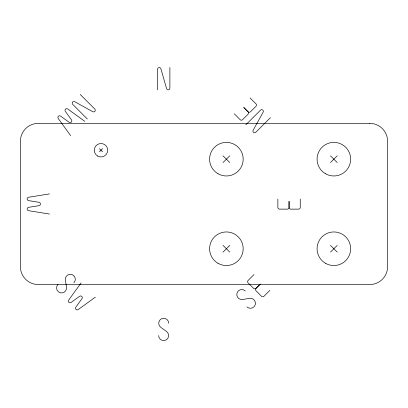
<?xml version="1.0" encoding="UTF-8"?>
<svg xmlns="http://www.w3.org/2000/svg" width="408" height="408" viewBox="0 0 408 408"><rect width="100%" height="100%" fill="white"/><g stroke="black" fill="none" stroke-linecap="round" stroke-linejoin="round"><path stroke-width="0.61" d="M81.095 282.928L68.661 300.11A1.698 1.698 0 0 0 71.038 302.481L79.626 296.264A1.698 1.698 0 0 1 82.003 298.641L75.786 307.234A1.698 1.698 0 0 0 78.157 309.606L95.339 297.172M99.419 151.807L102.587 148.639M245.876 124.772L260.523 110.124A1.683 1.683 0 0 1 263.165 112.154L253.133 130.264A1.678 1.678 0 0 0 255.775 132.289L270.417 117.647M223.033 162.537L229.75 155.82M223.033 252.098L229.75 245.381M330.505 162.537L337.222 155.82M254.021 274.548L248.084 280.485A1.678 1.678 0 0 0 248.084 282.856L253.603 288.374A1.678 1.678 0 0 0 255.974 288.374L260.355 284.045L256.025 288.425A1.678 1.678 0 0 0 256.025 290.802L261.543 296.315A1.678 1.678 0 0 0 263.915 296.315L269.856 290.379M330.505 252.098L337.222 245.381M49.516 193.897L28.575 197.258A1.698 1.698 0 0 0 28.575 200.619L39.046 202.297A1.698 1.698 0 0 1 39.046 205.652L28.575 207.335A1.698 1.698 0 0 0 28.575 210.691L49.516 214.052M84.879 121.39L67.697 108.962A1.698 1.698 0 0 0 65.321 111.333L71.538 119.927A1.698 1.698 0 0 1 69.161 122.298L60.573 116.086A1.698 1.698 0 0 0 58.196 118.458L70.63 135.64M330.505 155.82L337.222 162.537M250.073 97.946L256.01 103.882A1.678 1.678 0 0 1 256.01 106.258L250.497 111.772A1.678 1.678 0 0 1 248.12 111.772L243.744 107.447L248.069 111.823A1.678 1.678 0 0 1 248.069 114.199L242.556 119.712A1.678 1.678 0 0 1 240.179 119.712L234.243 113.776M330.505 245.381L337.222 252.098M223.033 155.82L229.75 162.537M80.187 94.432L94.829 109.079A1.678 1.678 0 0 1 92.805 111.721L74.695 101.684A1.683 1.683 0 0 0 72.665 104.326L87.312 118.973M223.033 245.381L229.75 252.098M99.419 148.639L102.587 151.807M300.257 199.053L300.257 207.453A1.678 1.678 0 0 1 298.58 209.131L290.776 209.131A1.678 1.678 0 0 1 289.099 207.453L289.063 201.292L289.027 207.453A1.678 1.678 0 0 1 287.349 209.131L279.546 209.131A1.678 1.678 0 0 1 277.868 207.453L277.868 199.053M169.891 67.473L169.891 88.184A1.678 1.678 0 0 1 166.586 88.618L160.874 68.717A1.683 1.683 0 0 0 157.575 69.151L157.575 89.862M245.335 291.001A5.003 5.003 0 0 0 236.992 293.138A5.003 5.003 0 0 0 242.877 299.426L249.375 298.406A5.003 5.003 0 0 1 255.265 304.694A5.003 5.003 0 0 1 246.916 306.831M73.863 282.81A5.003 5.003 0 0 0 71.726 274.462A5.003 5.003 0 0 0 65.438 280.352L66.458 286.85A5.003 5.003 0 0 1 60.17 292.735A5.003 5.003 0 0 1 58.033 284.391M168.723 323.269A5.003 5.003 0 0 0 161.308 318.883A5.003 5.003 0 0 0 161.027 327.491L166.342 331.362A5.003 5.003 0 0 1 166.061 339.971A5.003 5.003 0 0 1 158.646 335.585M369.689 123.354L38.311 123.354A17.911 17.911 0 0 0 20.4 141.265L20.4 266.654A17.911 17.911 0 0 0 38.311 284.565L369.689 284.565A17.911 17.911 0 0 0 387.6 266.654L387.6 141.265A17.911 17.911 0 0 0 369.689 123.354M97.645 156.04A6.717 6.717 0 0 0 107.722 150.221A6.717 6.717 0 0 0 97.645 144.406A6.717 6.717 0 0 0 97.645 156.04M325.467 263.282A16.794 16.794 0 0 0 350.656 248.742A16.794 16.794 0 0 0 325.467 234.197A16.794 16.794 0 0 0 325.467 263.282M217.994 263.282A16.794 16.794 0 0 0 243.183 248.742A16.794 16.794 0 0 0 217.994 234.197A16.794 16.794 0 0 0 217.994 263.282M217.994 173.721A16.794 16.794 0 0 0 243.183 159.181A16.794 16.794 0 0 0 217.994 144.636A16.794 16.794 0 0 0 217.994 173.721M325.467 173.721A16.794 16.794 0 0 0 350.656 159.181A16.794 16.794 0 0 0 325.467 144.636A16.794 16.794 0 0 0 325.467 173.721"/></g></svg>
